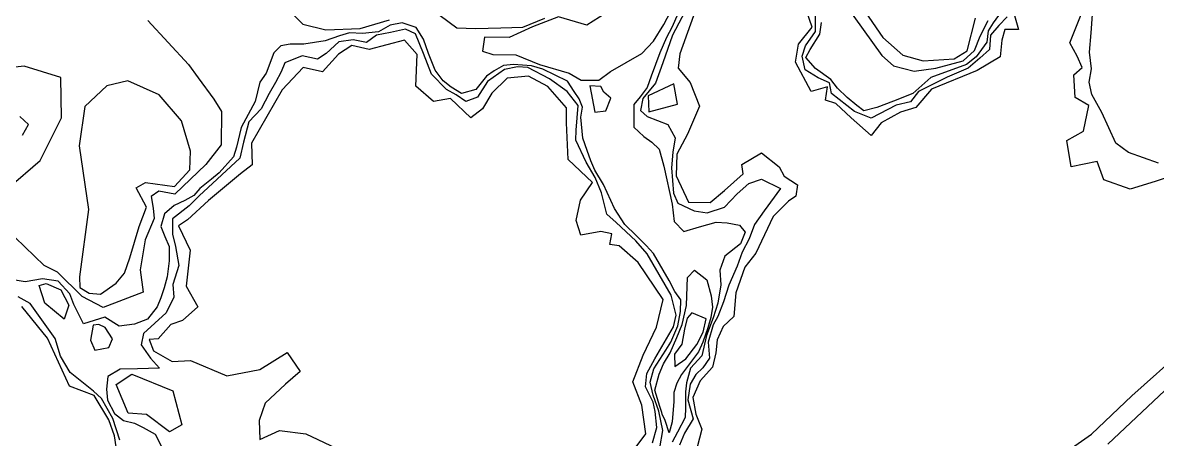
# Model space of a CAD drawing. Extents: x 582531 to 590669, y 5031971 to 5040445.
# Drawn here: x 584279 to 586981, y 5035094 to 5036086 of the extents above; entities that cross this region are included whole.
import ezdxf

# ---------------------------------------------------------------- set-up
doc = ezdxf.new("R2010")
doc.units = 0

msp = doc.modelspace()

# ---------------------------------------------------------------- linework, layer by layer
for points in [[(585554.981, 5036099.723, 230.856), (585493.453, 5036076.442, 230.856), (585493.453, 5036076.442, 230.856), (585437.744, 5036050.666, 230.856), (585437.744, 5036050.666, 230.856), (585379.125, 5036051.082, 230.856), (585379.125, 5036051.082, 230.856), (585374.552, 5036018.239, 230.856), (585374.552, 5036018.239, 230.856), (585398.665, 5036010.34, 230.856), (585398.665, 5036010.34, 230.856), (585453.958, 5036009.093, 230.856), (585453.958, 5036009.093, 230.856), (585509.666, 5035986.227, 230.856), (585509.666, 5035986.227, 230.856), (585580.757, 5035965.441, 230.856), (585580.757, 5035965.441, 230.856), (585609.027, 5035949.227, 230.856), (585609.027, 5035949.227, 230.856), (585651.432, 5035948.811, 230.856), (585651.432, 5035948.811, 230.856), (585679.286, 5035969.598, 230.856), (585679.286, 5035969.598, 230.856), (585753.703, 5036012.419, 230.856), (585753.703, 5036012.419, 230.856), (585781.558, 5036041.936, 230.856), (585781.558, 5036041.936, 230.856), (585806.086, 5036081.431, 230.856), (585806.086, 5036081.431, 230.856), (585845.997, 5036157.511, 230.856)], [(585230.5, 5036134.645, 233.904), (585312.815, 5036073.948, 233.904), (585312.815, 5036073.948, 233.904), (585357.715, 5036072.285, 233.904), (585357.715, 5036072.285, 233.904), (585417.581, 5036073.948, 233.904), (585417.581, 5036073.948, 233.904), (585469.963, 5036075.611, 233.904), (585469.963, 5036075.611, 233.904), (585522.346, 5036097.021, 233.904)], [(585878.514, 5036154.79, 236.952), (585826.963, 5036055.844, 236.952), (585826.963, 5036055.844, 236.952), (585804.098, 5035990.158, 236.952), (585804.098, 5035990.158, 236.952), (585786.221, 5035941.933, 236.952), (585786.221, 5035941.933, 236.952), (585755.872, 5035905.348, 236.952), (585755.872, 5035905.348, 236.952), (585750.883, 5035877.078, 236.952), (585750.883, 5035877.078, 236.952), (585766.681, 5035862.112, 236.952), (585766.681, 5035862.112, 236.952), (585815.322, 5035843.819, 236.952), (585815.322, 5035843.819, 236.952), (585832.783, 5035811.392, 236.952), (585832.783, 5035811.392, 236.952), (585827.795, 5035777.717, 236.952), (585827.795, 5035777.717, 236.952), (585824.053, 5035740.301, 236.952), (585824.053, 5035740.301, 236.952), (585829.042, 5035680.019, 236.952), (585829.042, 5035680.019, 236.952), (585839.435, 5035655.907, 236.952), (585839.435, 5035655.907, 236.952), (585878.514, 5035637.614, 236.952), (585878.514, 5035637.614, 236.952), (585909.695, 5035633.457, 236.952), (585909.695, 5035633.457, 236.952), (585950.852, 5035646.76, 236.952), (585950.852, 5035646.76, 236.952), (585980.785, 5035677.941, 236.952), (585980.785, 5035677.941, 236.952), (586008.64, 5035703.3, 236.952), (586008.64, 5035703.3, 236.952), (586038.988, 5035713.278, 236.952), (586038.988, 5035713.278, 236.952), (586084.304, 5035691.244, 236.952), (586084.304, 5035691.244, 236.952), (586044.809, 5035638.03, 236.952), (586044.809, 5035638.03, 236.952), (586022.359, 5035605.602, 236.952), (586022.359, 5035605.602, 236.952), (586009.471, 5035571.512, 236.952), (586009.471, 5035571.512, 236.952), (585992.842, 5035539.5, 236.952), (585992.842, 5035539.5, 236.952), (585980.785, 5035505.826, 236.952), (585980.785, 5035505.826, 236.952), (585960.83, 5035460.511, 236.952), (585960.83, 5035460.511, 236.952), (585948.358, 5035421.016, 236.952), (585948.358, 5035421.016, 236.952), (585935.054, 5035386.51, 236.952), (585935.054, 5035386.51, 236.952), (585923.83, 5035366.139, 236.952), (585923.83, 5035366.139, 236.952), (585911.773, 5035325.396, 236.952), (585911.773, 5035325.396, 236.952), (585915.099, 5035286.733, 236.952), (585915.099, 5035286.733, 236.952), (585899.301, 5035263.868, 236.952), (585899.301, 5035263.868, 236.952), (585882.672, 5035247.654, 236.952), (585882.672, 5035247.654, 236.952), (585868.952, 5035224.788, 236.952), (585868.952, 5035224.788, 236.952), (585863.132, 5035187.372, 236.952), (585863.132, 5035187.372, 236.952), (585875.604, 5035142.473, 236.952), (585875.604, 5035142.473, 236.952), (585855.649, 5035108.382, 236.952), (585855.649, 5035108.382, 236.952), (585843.177, 5035079.696, 236.952)], [(585887.661, 5036132.912, 240), (585844.424, 5036011.517, 240), (585844.424, 5036011.517, 240), (585840.267, 5035977.426, 240), (585840.267, 5035977.426, 240), (585868.537, 5035943.336, 240), (585868.537, 5035943.336, 240), (585890.986, 5035886.796, 240), (585890.986, 5035886.796, 240), (585871.863, 5035842.728, 240), (585871.863, 5035842.728, 240), (585862.716, 5035820.278, 240), (585862.716, 5035820.278, 240), (585836.941, 5035772.884, 240), (585836.941, 5035772.884, 240), (585835.278, 5035721.333, 240), (585835.278, 5035721.333, 240), (585865.211, 5035658.141, 240), (585865.211, 5035658.141, 240), (585916.762, 5035657.31, 240), (585916.762, 5035657.31, 240), (585950.852, 5035686.411, 240), (585950.852, 5035686.411, 240), (585994.92, 5035726.322, 240), (585994.92, 5035726.322, 240), (585991.595, 5035747.94, 240), (585991.595, 5035747.94, 240), (586038.988, 5035776.21, 240), (586038.988, 5035776.21, 240), (586080.562, 5035742.951, 240), (586080.562, 5035742.951, 240), (586093.034, 5035720.501, 240), (586093.034, 5035720.501, 240), (586124.63, 5035699.715, 240), (586124.63, 5035699.715, 240), (586120.473, 5035673.108, 240), (586120.473, 5035673.108, 240), (586103.012, 5035660.636, 240), (586103.012, 5035660.636, 240), (586066.427, 5035624.051, 240), (586066.427, 5035624.051, 240), (586024.853, 5035536.746, 240), (586024.853, 5035536.746, 240), (585999.078, 5035503.487, 240), (585999.078, 5035503.487, 240), (585977.46, 5035442.79, 240), (585977.46, 5035442.79, 240), (585972.471, 5035386.25, 240), (585972.471, 5035386.25, 240), (585947.527, 5035362.137, 240), (585947.527, 5035362.137, 240), (585933.392, 5035330.541, 240), (585933.392, 5035330.541, 240), (585930.066, 5035299.777, 240), (585930.066, 5035299.777, 240), (585921.751, 5035265.686, 240), (585921.751, 5035265.686, 240), (585892.649, 5035233.259, 240), (585892.649, 5035233.259, 240), (585875.188, 5035193.348, 240), (585875.188, 5035193.348, 240), (585882.672, 5035153.438, 240), (585882.672, 5035153.438, 240), (585896.807, 5035117.684, 240), (585896.807, 5035117.684, 240), (585880.177, 5035053.661, 240)], [(586640.974, 5036102.979, 240), (586650.952, 5036069.72, 240), (586650.952, 5036069.72, 240), (586618.524, 5036069.72, 240), (586618.524, 5036069.72, 240), (586611.041, 5036043.944, 240), (586611.041, 5036043.944, 240), (586606.884, 5036004.865, 240), (586606.884, 5036004.865, 240), (586552.007, 5035972.437, 240), (586552.007, 5035972.437, 240), (586443.915, 5035927.538, 240), (586443.915, 5035927.538, 240), (586406.499, 5035884.301, 240), (586406.499, 5035884.301, 240), (586369.914, 5035872.661, 240), (586369.914, 5035872.661, 240), (586323.352, 5035847.717, 240), (586323.352, 5035847.717, 240), (586300.071, 5035816.952, 240), (586300.071, 5035816.952, 240), (586251.845, 5035859.357, 240), (586251.845, 5035859.357, 240), (586216.092, 5035893.448, 240), (586216.092, 5035893.448, 240), (586191.148, 5035901.762, 240), (586191.148, 5035901.762, 240), (586196.137, 5035933.358, 240), (586196.137, 5035933.358, 240), (586157.057, 5035921.718, 240), (586157.057, 5035921.718, 240), (586119.641, 5035991.561, 240), (586119.641, 5035991.561, 240), (586127.124, 5036034.798, 240), (586127.124, 5036034.798, 240), (586159.552, 5036075.54, 240), (586159.552, 5036075.54, 240), (586134.608, 5036147.047, 240)], [(586236.373, 5036131.319, 230.856), (586325.34, 5036007.43, 230.856), (586325.34, 5036007.43, 230.856), (586352.779, 5035983.317, 230.856), (586352.779, 5035983.317, 230.856), (586402.251, 5035970.429, 230.856), (586402.251, 5035970.429, 230.856), (586453.803, 5035977.913, 230.856), (586453.803, 5035977.913, 230.856), (586519.073, 5035994.958, 230.856), (586519.073, 5035994.958, 230.856), (586545.68, 5036019.486, 230.856), (586545.68, 5036019.486, 230.856), (586559.399, 5036053.992, 230.856), (586559.399, 5036053.992, 230.856), (586578.108, 5036090.993, 230.856)], [(586259.654, 5036150.651, 227.808), (586327.835, 5036050.459, 227.808), (586327.835, 5036050.459, 227.808), (586375.228, 5036008.469, 227.808), (586375.228, 5036008.469, 227.808), (586423.87, 5035994.75, 227.808), (586423.87, 5035994.75, 227.808), (586497.871, 5036000.155, 227.808), (586497.871, 5036000.155, 227.808), (586528.635, 5036018.863, 227.808), (586528.635, 5036018.863, 227.808), (586548.175, 5036097.021, 227.808)], [(584901.86, 5036125.915, 230.856), (584946.76, 5036082.262, 230.856), (584946.76, 5036082.262, 230.856), (585001.221, 5036068.543, 230.856), (585001.221, 5036068.543, 230.856), (585083.121, 5036071.869, 230.856), (585083.121, 5036071.869, 230.856), (585152.549, 5036092.656, 230.856)], [(585667.646, 5036108.869, 230.856), (585622.746, 5036080.184, 230.856), (585622.746, 5036080.184, 230.856), (585554.981, 5036099.723, 230.856)], [(585840.488, 5036108.714, 233.904), (585825.106, 5036074.208, 233.904), (585825.106, 5036074.208, 233.904), (585812.634, 5036050.511, 233.904), (585812.634, 5036050.511, 233.904), (585796.836, 5036014.342, 233.904), (585796.836, 5036014.342, 233.904), (585775.633, 5035958.217, 233.904), (585775.633, 5035958.217, 233.904), (585766.487, 5035931.194, 233.904), (585766.487, 5035931.194, 233.904), (585749.858, 5035909.16, 233.904), (585749.858, 5035909.16, 233.904), (585734.891, 5035890.868, 233.904), (585734.891, 5035890.868, 233.904), (585734.891, 5035837.238, 233.904), (585734.891, 5035837.238, 233.904), (585758.172, 5035814.788, 233.904), (585758.172, 5035814.788, 233.904), (585777.296, 5035801.069, 233.904), (585777.296, 5035801.069, 233.904), (585794.757, 5035784.44, 233.904), (585794.757, 5035784.44, 233.904), (585805.982, 5035744.113, 233.904), (585805.982, 5035744.113, 233.904), (585825.937, 5035653.483, 233.904), (585825.937, 5035653.483, 233.904), (585830.51, 5035612.325, 233.904), (585830.51, 5035612.325, 233.904), (585853.792, 5035588.628, 233.904), (585853.792, 5035588.628, 233.904), (585891.208, 5035599.437, 233.904), (585891.208, 5035599.437, 233.904), (585931.119, 5035610.662, 233.904), (585931.119, 5035610.662, 233.904), (585957.31, 5035608.999, 233.904), (585957.31, 5035608.999, 233.904), (585985.996, 5035604.01, 233.904), (585985.996, 5035604.01, 233.904), (585999.715, 5035587.381, 233.904), (585999.715, 5035587.381, 233.904), (585988.49, 5035559.526, 233.904), (585988.49, 5035559.526, 233.904), (585951.074, 5035530.009, 233.904), (585951.074, 5035530.009, 233.904), (585939.849, 5035496.75, 233.904), (585939.849, 5035496.75, 233.904), (585941.512, 5035461.413, 233.904), (585941.512, 5035461.413, 233.904), (585934.86, 5035418.176, 233.904), (585934.86, 5035418.176, 233.904), (585923.843, 5035382.631, 233.904), (585923.843, 5035382.631, 233.904), (585907.422, 5035341.265, 233.904), (585907.422, 5035341.265, 233.904), (585896.405, 5035292.832, 233.904), (585896.405, 5035292.832, 233.904), (585869.59, 5035262.899, 233.904), (585869.59, 5035262.899, 233.904), (585860.028, 5035227.977, 233.904), (585860.028, 5035227.977, 233.904), (585857.741, 5035206.567, 233.904), (585857.741, 5035206.567, 233.904), (585857.741, 5035168.735, 233.904), (585857.741, 5035168.735, 233.904), (585856.91, 5035145.453, 233.904), (585856.91, 5035145.453, 233.904), (585838.617, 5035110.947, 233.904), (585838.617, 5035110.947, 233.904), (585826.145, 5035086.835, 233.904)], [(586623.929, 5036099.912, 236.952), (586603.558, 5036079.541, 236.952), (586603.558, 5036079.541, 236.952), (586584.434, 5036055.844, 236.952), (586584.434, 5036055.844, 236.952), (586581.524, 5036022.17, 236.952), (586581.524, 5036022.17, 236.952), (586558.658, 5036001.799, 236.952), (586558.658, 5036001.799, 236.952), (586530.804, 5035977.27, 236.952), (586530.804, 5035977.27, 236.952), (586480.916, 5035956.484, 236.952), (586480.916, 5035956.484, 236.952), (586412.319, 5035921.978, 236.952), (586412.319, 5035921.978, 236.952), (586393.611, 5035897.033, 236.952), (586393.611, 5035897.033, 236.952), (586359.521, 5035889.134, 236.952), (586359.521, 5035889.134, 236.952), (586300.071, 5035858.37, 236.952), (586300.071, 5035858.37, 236.952), (586260.16, 5035874.168, 236.952), (586260.16, 5035874.168, 236.952), (586205.283, 5035917.404, 236.952), (586205.283, 5035917.404, 236.952), (586200.294, 5035942.764, 236.952), (586200.294, 5035942.764, 236.952), (586173.271, 5035954.405, 236.952), (586173.271, 5035954.405, 236.952), (586142.922, 5035973.529, 236.952), (586142.922, 5035973.529, 236.952), (586135.855, 5036005.956, 236.952), (586135.855, 5036005.956, 236.952), (586143.338, 5036030.485, 236.952), (586143.338, 5036030.485, 236.952), (586167.035, 5036064.575, 236.952), (586167.035, 5036064.575, 236.952), (586167.035, 5036102.407, 236.952)], [(586602.948, 5036103.309, 233.904), (586590.476, 5036085.432, 233.904), (586590.476, 5036085.432, 233.904), (586578.419, 5036066.724, 233.904), (586578.419, 5036066.724, 233.904), (586575.509, 5036039.701, 233.904), (586575.509, 5036039.701, 233.904), (586562.621, 5036021.825, 233.904), (586562.621, 5036021.825, 233.904), (586549.734, 5036004.78, 233.904), (586549.734, 5036004.78, 233.904), (586527.284, 5035986.071, 233.904), (586527.284, 5035986.071, 233.904), (586442.058, 5035955.723, 233.904), (586442.058, 5035955.723, 233.904), (586398.821, 5035917.059, 233.904), (586398.821, 5035917.059, 233.904), (586353.091, 5035899.183, 233.904), (586353.091, 5035899.183, 233.904), (586313.18, 5035884.216, 233.904), (586313.18, 5035884.216, 233.904), (586282.415, 5035876.317, 233.904), (586282.415, 5035876.317, 233.904), (586265.37, 5035888.789, 233.904), (586265.37, 5035888.789, 233.904), (586242.92, 5035907.913, 233.904), (586242.92, 5035907.913, 233.904), (586220.055, 5035930.363, 233.904), (586220.055, 5035930.363, 233.904), (586203.426, 5035950.734, 233.904), (586203.426, 5035950.734, 233.904), (586167.257, 5035976.51, 233.904), (586167.257, 5035976.51, 233.904), (586143.975, 5036003.117, 233.904), (586143.975, 5036003.117, 233.904), (586154.369, 5036022.241, 233.904), (586154.369, 5036022.241, 233.904), (586177.65, 5036058.41, 233.904), (586177.65, 5036058.41, 233.904), (586181.392, 5036086.68, 233.904)], [(587056.71, 5035734.636, 240), (586976.057, 5035708.029, 240), (586976.057, 5035708.029, 240), (586917.023, 5035689.737, 240), (586917.023, 5035689.737, 240), (586853.831, 5035711.355, 240), (586853.831, 5035711.355, 240), (586838.033, 5035755.423, 240), (586838.033, 5035755.423, 240), (586776.504, 5035742.951, 240), (586776.504, 5035742.951, 240), (586765.695, 5035805.312, 240), (586765.695, 5035805.312, 240), (586805.606, 5035827.761, 240), (586805.606, 5035827.761, 240), (586818.078, 5035888.459, 240), (586818.078, 5035888.459, 240), (586785.65, 5035907.583, 240), (586785.65, 5035907.583, 240), (586782.324, 5035961.628, 240), (586782.324, 5035961.628, 240), (586802.28, 5035979.089, 240), (586802.28, 5035979.089, 240), (586790.639, 5036006.528, 240), (586790.639, 5036006.528, 240), (586773.178, 5036038.124, 240), (586773.178, 5036038.124, 240), (586799.785, 5036105.473, 240)], [(586983.956, 5035751.11, 236.952), (586912.865, 5035776.47, 236.952), (586912.865, 5035776.47, 236.952), (586882.517, 5035798.92, 236.952), (586882.517, 5035798.92, 236.952), (586848.842, 5035872.089, 236.952), (586848.842, 5035872.089, 236.952), (586825.561, 5035914.91, 236.952), (586825.561, 5035914.91, 236.952), (586818.909, 5035944.012, 236.952), (586818.909, 5035944.012, 236.952), (586824.729, 5035976.023, 236.952), (586824.729, 5035976.023, 236.952), (586819.741, 5036015.518, 236.952), (586819.741, 5036015.518, 236.952), (586823.898, 5036062.081, 236.952), (586823.898, 5036062.081, 236.952), (586827.224, 5036105.317, 236.952)], [(585796.836, 5035073.115, 233.904), (585803.903, 5035114.273, 233.904), (585803.903, 5035114.273, 233.904), (585794.341, 5035160.628, 233.904), (585794.341, 5035160.628, 233.904), (585781.038, 5035198.46, 233.904), (585781.038, 5035198.46, 233.904), (585773.555, 5035230.056, 233.904), (585773.555, 5035230.056, 233.904), (585782.285, 5035261.236, 233.904), (585782.285, 5035261.236, 233.904), (585810.971, 5035306.135, 233.904), (585810.971, 5035306.135, 233.904), (585823.027, 5035324.843, 233.904), (585823.027, 5035324.843, 233.904), (585839.241, 5035364.338, 233.904), (585839.241, 5035364.338, 233.904), (585845.477, 5035398.013, 233.904), (585845.477, 5035398.013, 233.904), (585846.308, 5035425.867, 233.904), (585846.308, 5035425.867, 233.904), (585832.589, 5035445.823, 233.904), (585832.589, 5035445.823, 233.904), (585818.454, 5035471.598, 233.904), (585818.454, 5035471.598, 233.904), (585781.869, 5035536.453, 233.904), (585781.869, 5035536.453, 233.904), (585764.408, 5035555.577, 233.904), (585764.408, 5035555.577, 233.904), (585739.88, 5035579.274, 233.904), (585739.88, 5035579.274, 233.904), (585712.857, 5035605.465, 233.904), (585712.857, 5035605.465, 233.904), (585688.744, 5035643.713, 233.904), (585688.744, 5035643.713, 233.904), (585662.553, 5035700.669, 233.904), (585662.553, 5035700.669, 233.904), (585641.766, 5035734.759, 233.904), (585641.766, 5035734.759, 233.904), (585632.62, 5035756.793, 233.904), (585632.62, 5035756.793, 233.904), (585623.474, 5035781.737, 233.904), (585623.474, 5035781.737, 233.904), (585613.081, 5035811.255, 233.904), (585613.081, 5035811.255, 233.904), (585608.507, 5035861.143, 233.904), (585608.507, 5035861.143, 233.904), (585612.665, 5035884.84, 233.904), (585612.665, 5035884.84, 233.904), (585604.35, 5035904.379, 233.904), (585604.35, 5035904.379, 233.904), (585592.294, 5035921.84, 233.904), (585592.294, 5035921.84, 233.904), (585576.912, 5035946.369, 233.904), (585576.912, 5035946.369, 233.904), (585518.293, 5035975.054, 233.904), (585518.293, 5035975.054, 233.904), (585490.854, 5035982.953, 233.904), (585490.854, 5035982.953, 233.904), (585448.449, 5035986.695, 233.904), (585448.449, 5035986.695, 233.904), (585424.336, 5035984.201, 233.904), (585424.336, 5035984.201, 233.904), (585401.887, 5035970.897, 233.904), (585401.887, 5035970.897, 233.904), (585383.594, 5035958.841, 233.904), (585383.594, 5035958.841, 233.904), (585358.234, 5035926.829, 233.904), (585358.234, 5035926.829, 233.904), (585324.56, 5035917.267, 233.904), (585324.56, 5035917.267, 233.904), (585300.031, 5035932.649, 233.904), (585300.031, 5035932.649, 233.904), (585280.492, 5035947.616, 233.904), (585280.492, 5035947.616, 233.904), (585261.368, 5035972.976, 233.904), (585261.368, 5035972.976, 233.904), (585245.57, 5036012.471, 233.904), (585245.57, 5036012.471, 233.904), (585233.514, 5036046.977, 233.904), (585233.514, 5036046.977, 233.904), (585216.468, 5036074.415, 233.904), (585216.468, 5036074.415, 233.904), (585183.21, 5036085.225, 233.904), (585183.21, 5036085.225, 233.904), (585154.108, 5036080.236, 233.904), (585154.108, 5036080.236, 233.904), (585126.67, 5036064.022, 233.904), (585126.67, 5036064.022, 233.904), (585088.838, 5036059.865, 233.904), (585088.838, 5036059.865, 233.904), (585057.242, 5036061.528, 233.904), (585057.242, 5036061.528, 233.904), (585033.96, 5036054.876, 233.904), (585033.96, 5036054.876, 233.904), (584999.454, 5036042.404, 233.904), (584999.454, 5036042.404, 233.904), (584948.735, 5036034.92, 233.904), (584948.735, 5036034.92, 233.904), (584915.891, 5036034.92, 233.904), (584915.891, 5036034.92, 233.904), (584893.857, 5036030.763, 233.904), (584893.857, 5036030.763, 233.904), (584877.644, 5036014.134, 233.904), (584877.644, 5036014.134, 233.904), (584859.351, 5035965.908, 233.904), (584859.351, 5035965.908, 233.904), (584843.969, 5035943.874, 233.904), (584843.969, 5035943.874, 233.904), (584833.16, 5035898.143, 233.904), (584833.16, 5035898.143, 233.904), (584799.901, 5035836.614, 233.904), (584799.901, 5035836.614, 233.904), (584788.676, 5035789.636, 233.904), (584788.676, 5035789.636, 233.904), (584781.193, 5035766.771, 233.904), (584781.193, 5035766.771, 233.904), (584747.518, 5035728.523, 233.904), (584747.518, 5035728.523, 233.904), (584729.226, 5035713.141, 233.904), (584729.226, 5035713.141, 233.904), (584701.372, 5035690.691, 233.904), (584701.372, 5035690.691, 233.904), (584686.821, 5035674.062, 233.904), (584686.821, 5035674.062, 233.904), (584665.203, 5035662.837, 233.904), (584665.203, 5035662.837, 233.904), (584640.258, 5035650.365, 233.904), (584640.258, 5035650.365, 233.904), (584616.977, 5035630.409, 233.904), (584616.977, 5035630.409, 233.904), (584608.247, 5035600.892, 233.904), (584608.247, 5035600.892, 233.904), (584617.809, 5035576.779, 233.904), (584617.809, 5035576.779, 233.904), (584627.786, 5035553.083, 233.904), (584627.786, 5035553.083, 233.904), (584627.786, 5035518.992, 233.904), (584627.786, 5035518.992, 233.904), (584623.629, 5035480.329, 233.904), (584623.629, 5035480.329, 233.904), (584616.146, 5035454.137, 233.904), (584616.146, 5035454.137, 233.904), (584608.247, 5035430.856, 233.904), (584608.247, 5035430.856, 233.904), (584599.516, 5035408.822, 233.904), (584599.516, 5035408.822, 233.904), (584576.235, 5035379.721, 233.904), (584576.235, 5035379.721, 233.904), (584545.471, 5035367.664, 233.904), (584545.471, 5035367.664, 233.904), (584508.886, 5035363.091, 233.904), (584508.886, 5035363.091, 233.904), (584475.211, 5035384.294, 233.904), (584475.211, 5035384.294, 233.904), (584423.66, 5035368.496, 233.904), (584423.66, 5035368.496, 233.904), (584400.795, 5035414.642, 233.904), (584400.795, 5035414.642, 233.904), (584391.648, 5035440.418, 233.904), (584391.648, 5035440.418, 233.904), (584363.794, 5035469.935, 233.904), (584363.794, 5035469.935, 233.904), (584326.378, 5035475.756, 233.904), (584326.378, 5035475.756, 233.904), (584284.804, 5035468.688, 233.904), (584284.804, 5035468.688, 233.904), (584231.59, 5035477.419, 233.904)], [(584577.586, 5036091.409, 230.856), (584674.037, 5035986.227, 230.856), (584674.037, 5035986.227, 230.856), (584697.318, 5035954.216, 230.856), (584697.318, 5035954.216, 230.856), (584734.319, 5035903.912, 230.856), (584734.319, 5035903.912, 230.856), (584752.611, 5035874.394, 230.856), (584752.611, 5035874.394, 230.856), (584751.78, 5035795.405, 230.856), (584751.78, 5035795.405, 230.856), (584715.611, 5035748.426, 230.856), (584715.611, 5035748.426, 230.856), (584641.61, 5035677.336, 230.856), (584641.61, 5035677.336, 230.856), (584603.778, 5035684.819, 230.856), (584603.778, 5035684.819, 230.856), (584585.485, 5035671.931, 230.856), (584585.485, 5035671.931, 230.856), (584590.058, 5035644.077, 230.856), (584590.058, 5035644.077, 230.856), (584592.137, 5035619.548, 230.856), (584592.137, 5035619.548, 230.856), (584570.519, 5035568.413, 230.856), (584570.519, 5035568.413, 230.856), (584559.294, 5035497.322, 230.856), (584559.294, 5035497.322, 230.856), (584566.361, 5035444.108, 230.856), (584566.361, 5035444.108, 230.856), (584471.158, 5035407.523, 230.856), (584471.158, 5035407.523, 230.856), (584421.27, 5035433.714, 230.856), (584421.27, 5035433.714, 230.856), (584361.819, 5035491.917, 230.856), (584361.819, 5035491.917, 230.856), (584330.223, 5035507.715, 230.856), (584330.223, 5035507.715, 230.856), (584261.627, 5035574.233, 230.856)], [(585778.946, 5035085.101, 236.952), (585789.339, 5035122.102, 236.952), (585789.339, 5035122.102, 236.952), (585785.182, 5035159.934, 236.952), (585785.182, 5035159.934, 236.952), (585781.024, 5035182.383, 236.952), (585781.024, 5035182.383, 236.952), (585762.732, 5035218.968, 236.952), (585762.732, 5035218.968, 236.952), (585765.642, 5035250.564, 236.952), (585765.642, 5035250.564, 236.952), (585784.766, 5035285.486, 236.952), (585784.766, 5035285.486, 236.952), (585828.834, 5035361.565, 236.952), (585828.834, 5035361.565, 236.952), (585835.486, 5035389.004, 236.952), (585835.486, 5035389.004, 236.952), (585823.429, 5035437.229, 236.952), (585823.429, 5035437.229, 236.952), (585766.474, 5035535.343, 236.952), (585766.474, 5035535.343, 236.952), (585739.451, 5035566.108, 236.952), (585739.451, 5035566.108, 236.952), (585692.473, 5035609.76, 236.952), (585692.473, 5035609.76, 236.952), (585670.439, 5035629.715, 236.952), (585670.439, 5035629.715, 236.952), (585657.966, 5035680.851, 236.952), (585657.966, 5035680.851, 236.952), (585642.584, 5035717.02, 236.952), (585642.584, 5035717.02, 236.952), (585620.966, 5035753.604, 236.952), (585620.966, 5035753.604, 236.952), (585596.438, 5035805.987, 236.952), (585596.438, 5035805.987, 236.952), (585597.269, 5035829.684, 236.952), (585597.269, 5035829.684, 236.952), (585601.842, 5035888.303, 236.952), (585601.842, 5035888.303, 236.952), (585575.651, 5035922.393, 236.952), (585575.651, 5035922.393, 236.952), (585533.661, 5035951.91, 236.952), (585533.661, 5035951.91, 236.952), (585482.11, 5035978.933, 236.952), (585482.11, 5035978.933, 236.952), (585457.997, 5035981.012, 236.952), (585457.997, 5035981.012, 236.952), (585426.817, 5035974.776, 236.952), (585426.817, 5035974.776, 236.952), (585386.491, 5035945.674, 236.952), (585386.491, 5035945.674, 236.952), (585362.378, 5035908.258, 236.952), (585362.378, 5035908.258, 236.952), (585334.524, 5035897.865, 236.952), (585334.524, 5035897.865, 236.952), (585311.658, 5035914.079, 236.952), (585311.658, 5035914.079, 236.952), (585288.377, 5035926.966, 236.952), (585288.377, 5035926.966, 236.952), (585252.624, 5035963.551, 236.952), (585252.624, 5035963.551, 236.952), (585233.5, 5036012.192, 236.952), (585233.5, 5036012.192, 236.952), (585214.376, 5036059.586, 236.952), (585214.376, 5036059.586, 236.952), (585191.095, 5036070.395, 236.952), (585191.095, 5036070.395, 236.952), (585154.926, 5036062.912, 236.952), (585154.926, 5036062.912, 236.952), (585121.667, 5036055.844, 236.952), (585121.667, 5036055.844, 236.952), (585098.386, 5036038.799, 236.952), (585098.386, 5036038.799, 236.952), (585065.958, 5036045.451, 236.952), (585065.958, 5036045.451, 236.952), (585032.284, 5036040.462, 236.952), (585032.284, 5036040.462, 236.952), (585001.935, 5036012.608, 236.952), (585001.935, 5036012.608, 236.952), (584981.564, 5035998.889, 236.952), (584981.564, 5035998.889, 236.952), (584944.979, 5036006.788, 236.952), (584944.979, 5036006.788, 236.952), (584903.406, 5035990.574, 236.952), (584903.406, 5035990.574, 236.952), (584895.091, 5035968.956, 236.952), (584895.091, 5035968.956, 236.952), (584881.372, 5035943.18, 236.952), (584881.372, 5035943.18, 236.952), (584865.989, 5035916.989, 236.952), (584865.989, 5035916.989, 236.952), (584846.866, 5035880.404, 236.952), (584846.866, 5035880.404, 236.952), (584818.18, 5035850.055, 236.952), (584818.18, 5035850.055, 236.952), (584805.292, 5035800.998, 236.952), (584805.292, 5035800.998, 236.952), (584796.146, 5035763.582, 236.952), (584796.146, 5035763.582, 236.952), (584699.279, 5035673.367, 236.952), (584699.279, 5035673.367, 236.952), (584675.582, 5035650.086, 236.952), (584675.582, 5035650.086, 236.952), (584636.088, 5035618.49, 236.952), (584636.088, 5035618.49, 236.952), (584635.672, 5035581.906, 236.952), (584635.672, 5035581.906, 236.952), (584643.155, 5035552.804, 236.952), (584643.155, 5035552.804, 236.952), (584651.054, 5035507.905, 236.952), (584651.054, 5035507.905, 236.952), (584636.919, 5035462.174, 236.952), (584636.919, 5035462.174, 236.952), (584638.998, 5035432.241, 236.952), (584638.998, 5035432.241, 236.952), (584620.705, 5035395.24, 236.952), (584620.705, 5035395.24, 236.952), (584567.075, 5035345.767, 236.952), (584567.075, 5035345.767, 236.952), (584561.255, 5035318.745, 236.952), (584561.255, 5035318.745, 236.952), (584583.289, 5035287.149, 236.952), (584583.289, 5035287.149, 236.952), (584605.323, 5035263.036, 236.952), (584605.323, 5035263.036, 236.952), (584552.525, 5035261.373, 236.952), (584552.525, 5035261.373, 236.952), (584511.367, 5035260.542, 236.952), (584511.367, 5035260.542, 236.952), (584481.849, 5035243.081, 236.952), (584481.849, 5035243.081, 236.952), (584478.939, 5035212.732, 236.952), (584478.939, 5035212.732, 236.952), (584481.018, 5035186.541, 236.952), (584481.018, 5035186.541, 236.952), (584497.647, 5035154.945, 236.952), (584497.647, 5035154.945, 236.952), (584519.266, 5035138.315, 236.952), (584519.266, 5035138.315, 236.952), (584545.873, 5035132.495, 236.952), (584545.873, 5035132.495, 236.952), (584565.828, 5035122.102, 236.952), (584565.828, 5035122.102, 236.952), (584594.514, 5035106.304, 236.952), (584594.514, 5035106.304, 236.952), (584609.065, 5035078.449, 236.952)], [(585483.565, 5035958.302, 240), (585432.845, 5035954.145, 240), (585432.845, 5035954.145, 240), (585396.261, 5035918.392, 240), (585396.261, 5035918.392, 240), (585374.642, 5035880.976, 240), (585374.642, 5035880.976, 240), (585346.372, 5035859.357, 240), (585346.372, 5035859.357, 240), (585298.147, 5035905.088, 240), (585298.147, 5035905.088, 240), (585257.405, 5035898.436, 240), (585257.405, 5035898.436, 240), (585215.831, 5035935.021, 240), (585215.831, 5035935.021, 240), (585218.326, 5036009.854, 240), (585218.326, 5036009.854, 240), (585188.393, 5036043.944, 240), (585188.393, 5036043.944, 240), (585104.414, 5036022.326, 240), (585104.414, 5036022.326, 240), (585062.84, 5036031.472, 240), (585062.84, 5036031.472, 240), (585031.245, 5036010.685, 240), (585031.245, 5036010.685, 240), (584992.997, 5035969.112, 240), (584992.997, 5035969.112, 240), (584947.266, 5035979.089, 240), (584947.266, 5035979.089, 240), (584897.378, 5035925.875, 240), (584897.378, 5035925.875, 240), (584824.208, 5035798.66, 240), (584824.208, 5035798.66, 240), (584825.871, 5035747.109, 240), (584825.871, 5035747.109, 240), (584797.601, 5035726.322, 240), (584797.601, 5035726.322, 240), (584721.937, 5035662.298, 240), (584721.937, 5035662.298, 240), (584672.049, 5035616.567, 240), (584672.049, 5035616.567, 240), (584650.43, 5035602.432, 240), (584650.43, 5035602.432, 240), (584677.869, 5035544.229, 240), (584677.869, 5035544.229, 240), (584668.723, 5035458.588, 240), (584668.723, 5035458.588, 240), (584696.161, 5035409.531, 240), (584696.161, 5035409.531, 240), (584659.577, 5035376.272, 240), (584659.577, 5035376.272, 240), (584632.138, 5035367.126, 240), (584632.138, 5035367.126, 240), (584602.205, 5035333.036, 240), (584602.205, 5035333.036, 240), (584580.587, 5035331.373, 240), (584580.587, 5035331.373, 240), (584590.564, 5035304.766, 240), (584590.564, 5035304.766, 240), (584635.464, 5035278.99, 240), (584635.464, 5035278.99, 240), (584678.7, 5035281.484, 240), (584678.7, 5035281.484, 240), (584765.174, 5035244.9, 240), (584765.174, 5035244.9, 240), (584844.163, 5035259.866, 240), (584844.163, 5035259.866, 240), (584909.018, 5035300.608, 240), (584909.018, 5035300.608, 240), (584939.783, 5035254.877, 240), (584939.783, 5035254.877, 240), (584904.861, 5035224.944, 240), (584904.861, 5035224.944, 240), (584856.635, 5035180.045, 240), (584856.635, 5035180.045, 240), (584842.5, 5035138.471, 240), (584842.5, 5035138.471, 240), (584844.163, 5035093.572, 240)], [(584245.413, 5035692.302, 230.856), (584321.077, 5035757.573, 230.856), (584321.077, 5035757.573, 230.856), (584371.381, 5035859.428, 230.856), (584371.381, 5035859.428, 230.856), (584369.718, 5035955.047, 230.856), (584369.718, 5035955.047, 230.856), (584282.414, 5035982.07, 230.856), (584282.414, 5035982.07, 230.856), (584141.064, 5035966.272, 230.856)], [(584414.618, 5035480.277, 227.808), (584415.449, 5035455.333, 227.808), (584415.449, 5035455.333, 227.808), (584437.899, 5035442.029, 227.808), (584437.899, 5035442.029, 227.808), (584464.506, 5035439.535, 227.808), (584464.506, 5035439.535, 227.808), (584501.922, 5035465.31, 227.808), (584501.922, 5035465.31, 227.808), (584521.878, 5035489.423, 227.808), (584521.878, 5035489.423, 227.808), (584534.35, 5035526.008, 227.808), (584534.35, 5035526.008, 227.808), (584556.799, 5035600.84, 227.808), (584556.799, 5035600.84, 227.808), (584574.26, 5035646.571, 227.808), (584574.26, 5035646.571, 227.808), (584549.316, 5035692.302, 227.808), (584549.316, 5035692.302, 227.808), (584571.766, 5035705.606, 227.808), (584571.766, 5035705.606, 227.808), (584640.778, 5035695.628, 227.808), (584640.778, 5035695.628, 227.808), (584677.363, 5035735.539, 227.808), (584677.363, 5035735.539, 227.808), (584679.026, 5035779.607, 227.808), (584679.026, 5035779.607, 227.808), (584657.408, 5035851.945, 227.808), (584657.408, 5035851.945, 227.808), (584604.193, 5035914.305, 227.808), (584604.193, 5035914.305, 227.808), (584529.361, 5035947.564, 227.808), (584529.361, 5035947.564, 227.808), (584479.473, 5035935.923, 227.808), (584479.473, 5035935.923, 227.808), (584427.09, 5035886.035, 227.808), (584427.09, 5035886.035, 227.808), (584413.786, 5035792.91, 227.808), (584413.786, 5035792.91, 227.808), (584436.236, 5035640.751, 227.808), (584436.236, 5035640.751, 227.808), (584414.618, 5035480.277, 227.808)], [(585733.007, 5035066.133, 240), (585762.94, 5035106.875, 240), (585762.94, 5035106.875, 240), (585753.794, 5035175.056, 240), (585753.794, 5035175.056, 240), (585732.175, 5035230.765, 240), (585732.175, 5035230.765, 240), (585757.119, 5035293.956, 240), (585757.119, 5035293.956, 240), (585788.715, 5035360.474, 240), (585788.715, 5035360.474, 240), (585804.513, 5035426.992, 240), (585804.513, 5035426.992, 240), (585744.647, 5035515.128, 240), (585744.647, 5035515.128, 240), (585699.748, 5035554.207, 240), (585699.748, 5035554.207, 240), (585677.298, 5035557.533, 240), (585677.298, 5035557.533, 240), (585682.287, 5035583.309, 240), (585682.287, 5035583.309, 240), (585655.68, 5035588.297, 240), (585655.68, 5035588.297, 240), (585608.286, 5035579.983, 240), (585608.286, 5035579.983, 240), (585597.477, 5035614.905, 240), (585597.477, 5035614.905, 240), (585607.455, 5035663.13, 240), (585607.455, 5035663.13, 240), (585636.556, 5035705.535, 240), (585636.556, 5035705.535, 240), (585578.353, 5035760.412, 240), (585578.353, 5035760.412, 240), (585574.196, 5035847.717, 240), (585574.196, 5035847.717, 240), (585574.196, 5035883.47, 240), (585574.196, 5035883.47, 240), (585530.128, 5035934.19, 240), (585530.128, 5035934.19, 240), (585483.565, 5035958.302, 240)], [(585830.081, 5035940.166, 240), (585768.552, 5035911.896, 240), (585768.552, 5035911.896, 240), (585770.215, 5035873.648, 240), (585770.215, 5035873.648, 240), (585838.396, 5035891.941, 240), (585838.396, 5035891.941, 240), (585830.081, 5035940.166, 240)], [(585629.814, 5035935.715, 233.904), (585641.455, 5035872.524, 233.904), (585641.455, 5035872.524, 233.904), (585668.062, 5035875.849, 233.904), (585668.062, 5035875.849, 233.904), (585679.702, 5035905.782, 233.904), (585679.702, 5035905.782, 233.904), (585663.073, 5035920.749, 233.904), (585663.073, 5035920.749, 233.904), (585656.421, 5035934.053, 233.904)], [(585656.421, 5035934.053, 233.904), (585629.814, 5035935.715, 233.904)], [(584278.984, 5035818.322, 233.904), (584292.703, 5035843.266, 233.904), (584292.703, 5035843.266, 233.904), (584272.748, 5035862.806, 233.904)], [(585801.097, 5035157.666, 230.856), (585796.94, 5035171.593, 230.856), (585796.94, 5035171.593, 230.856), (585784.883, 5035211.088, 230.856), (585784.883, 5035211.088, 230.856), (585795.069, 5035248.92, 230.856), (585795.069, 5035248.92, 230.856), (585805.67, 5035273.448, 230.856), (585805.67, 5035273.448, 230.856), (585820.845, 5035299.639, 230.856), (585820.845, 5035299.639, 230.856), (585837.266, 5035335.809, 230.856), (585837.266, 5035335.809, 230.856), (585849.946, 5035367.197, 230.856), (585849.946, 5035367.197, 230.856), (585860.34, 5035412.304, 230.856), (585860.34, 5035412.304, 230.856), (585860.547, 5035435.377, 230.856), (585860.547, 5035435.377, 230.856), (585862.21, 5035479.03, 230.856), (585862.21, 5035479.03, 230.856), (585879.463, 5035496.698, 230.856), (585879.463, 5035496.698, 230.856), (585908.565, 5035473.833, 230.856), (585908.565, 5035473.833, 230.856), (585919.166, 5035435.377, 230.856), (585919.166, 5035435.377, 230.856), (585922.284, 5035408.77, 230.856), (585922.284, 5035408.77, 230.856), (585918.127, 5035383.826, 230.856), (585918.127, 5035383.826, 230.856), (585911.267, 5035359.09, 230.856), (585911.267, 5035359.09, 230.856), (585899.003, 5035325.207, 230.856), (585899.003, 5035325.207, 230.856), (585889.025, 5035302.134, 230.856), (585889.025, 5035302.134, 230.856), (585848.283, 5035247.88, 230.856), (585848.283, 5035247.88, 230.856), (585837.058, 5035227.301, 230.856), (585837.058, 5035227.301, 230.856), (585829.991, 5035205.06, 230.856), (585829.991, 5035205.06, 230.856), (585829.575, 5035183.441, 230.856), (585829.575, 5035183.441, 230.856), (585826.249, 5035135.632, 230.856), (585826.249, 5035135.632, 230.856), (585819.182, 5035109.44, 230.856), (585819.182, 5035109.44, 230.856), (585809.62, 5035138.75, 230.856), (585809.62, 5035138.75, 230.856), (585802.344, 5035153.3, 230.856), (585802.344, 5035153.3, 230.856), (585801.097, 5035157.666, 230.856)], [(584318.791, 5035460.321, 236.952), (584335.42, 5035464.895, 236.952), (584335.42, 5035464.895, 236.952), (584370.342, 5035449.928, 236.952), (584370.342, 5035449.928, 236.952), (584389.05, 5035413.343, 236.952), (584389.05, 5035413.343, 236.952), (584377.825, 5035379.669, 236.952), (584377.825, 5035379.669, 236.952), (584331.678, 5035417.916, 236.952), (584331.678, 5035417.916, 236.952), (584318.791, 5035460.321, 236.952)], [(584510.951, 5035091.337, 236.952), (584493.906, 5035142.888, 236.952), (584493.906, 5035142.888, 236.952), (584467.299, 5035191.114, 236.952), (584467.299, 5035191.114, 236.952), (584448.175, 5035208.575, 236.952), (584448.175, 5035208.575, 236.952), (584392.051, 5035253.058, 236.952), (584392.051, 5035253.058, 236.952), (584369.185, 5035291.722, 236.952), (584369.185, 5035291.722, 236.952), (584356.297, 5035333.711, 236.952), (584356.297, 5035333.711, 236.952), (584296.847, 5035416.858, 236.952), (584296.847, 5035416.858, 236.952), (584268.577, 5035433.072, 236.952)], [(584515.316, 5034986.312, 240), (584497.855, 5035101.886, 240), (584497.855, 5035101.886, 240), (584484.552, 5035140.134, 240), (584484.552, 5035140.134, 240), (584449.63, 5035198.337, 240), (584449.63, 5035198.337, 240), (584390.595, 5035219.955, 240), (584390.595, 5035219.955, 240), (584338.213, 5035334.699, 240), (584338.213, 5035334.699, 240), (584277.515, 5035410.362, 240)], [(585872.396, 5035395.051, 227.808), (585861.795, 5035382.163, 227.808), (585861.795, 5035382.163, 227.808), (585855.143, 5035355.764, 227.808), (585855.143, 5035355.764, 227.808), (585848.699, 5035320.426, 227.808), (585848.699, 5035320.426, 227.808), (585831.446, 5035296.729, 227.808), (585831.446, 5035296.729, 227.808), (585832.485, 5035267.42, 227.808), (585832.485, 5035267.42, 227.808), (585858.469, 5035285.297, 227.808), (585858.469, 5035285.297, 227.808), (585884.66, 5035319.803, 227.808), (585884.66, 5035319.803, 227.808), (585899.627, 5035348.904, 227.808), (585899.627, 5035348.904, 227.808), (585906.902, 5035380.916, 227.808), (585906.902, 5035380.916, 227.808), (585872.396, 5035395.051, 227.808)], [(584460.557, 5035367.197, 236.952), (584446.837, 5035365.534, 236.952), (584446.837, 5035365.534, 236.952), (584440.601, 5035329.78, 236.952), (584440.601, 5035329.78, 236.952), (584450.995, 5035305.668, 236.952), (584450.995, 5035305.668, 236.952), (584484.254, 5035312.735, 236.952), (584484.254, 5035312.735, 236.952), (584492.984, 5035332.69, 236.952), (584492.984, 5035332.69, 236.952), (584475.523, 5035360.129, 236.952), (584475.523, 5035360.129, 236.952), (584460.557, 5035367.197, 236.952)], [(586690.031, 5035011.256, 240), (586824.729, 5035106.044, 240), (586824.729, 5035106.044, 240), (586920.349, 5035197.506, 240), (586920.349, 5035197.506, 240), (587045.069, 5035308.091, 240), (587045.069, 5035308.091, 240), (587070.014, 5035311.417, 240), (587070.014, 5035311.417, 240), (586999.338, 5035209.978, 240), (586999.338, 5035209.978, 240), (586863.809, 5035081.931, 240)], [(584538.805, 5035249.213, 240), (584636.919, 5035209.302, 240), (584636.919, 5035209.302, 240), (584658.537, 5035127.818, 240), (584658.537, 5035127.818, 240), (584628.604, 5035111.188, 240), (584628.604, 5035111.188, 240), (584573.727, 5035152.762, 240), (584573.727, 5035152.762, 240), (584530.491, 5035156.088, 240), (584530.491, 5035156.088, 240), (584502.221, 5035224.269, 240), (584502.221, 5035224.269, 240), (584538.805, 5035249.213, 240)], [(584844.163, 5035093.572, 240), (584890.726, 5035114.358, 240), (584890.726, 5035114.358, 240), (584953.918, 5035106.875, 240), (584953.918, 5035106.875, 240), (585025.424, 5035072.785, 240)]]:
    msp.add_polyline3d(points)

doc.saveas('drawing.dxf')
